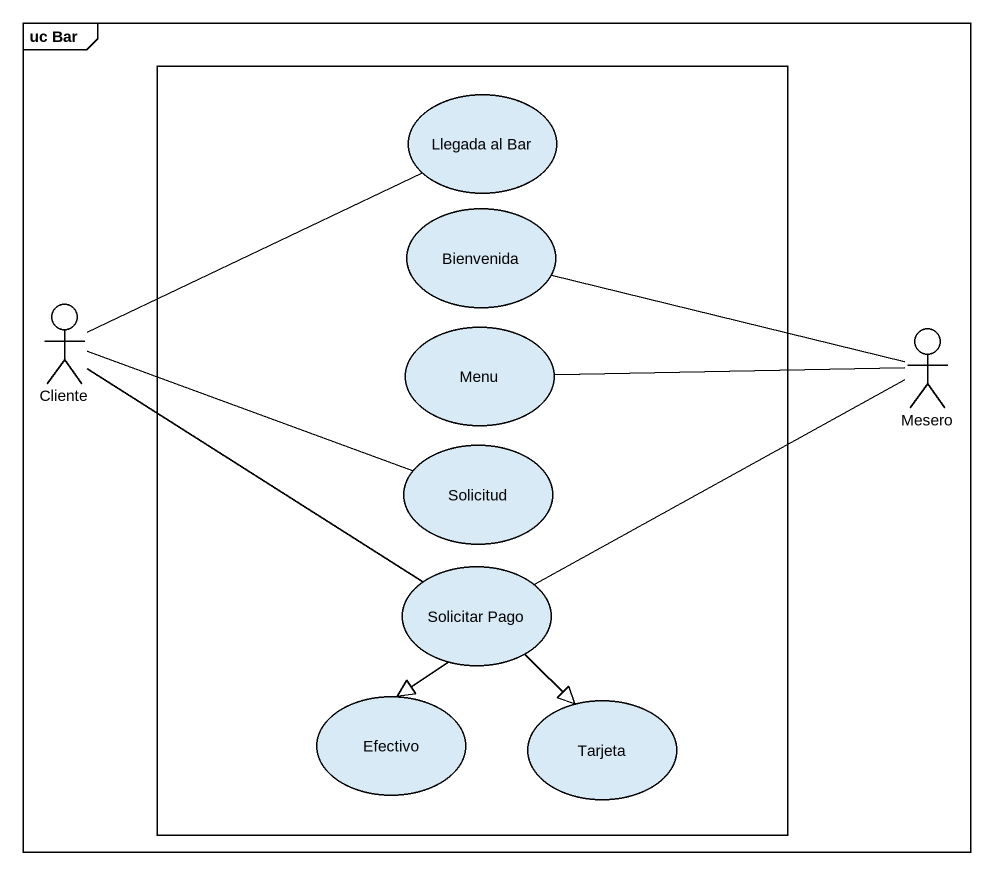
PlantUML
@startuml
mainframe uc Bar
rectangle " " as rectangle1 {
  usecase "Llegada al Bar" as Llegada_al_Bar
  usecase Bienvenida
  usecase Menu
  usecase Solicitud
  usecase "Solicitar Pago" as Solicitar_Pago
  usecase Efectivo
  usecase Tarjeta
}
actor Cliente
actor Mesero
Cliente -right- Llegada_al_Bar
Cliente -right- Solicitud
Cliente -- Solicitar_Pago
Mesero -left- Bienvenida
Mesero -left- Menu
Mesero -left- Solicitar_Pago
Solicitar_Pago --|> Efectivo
Solicitar_Pago --|> Tarjeta
@enduml
